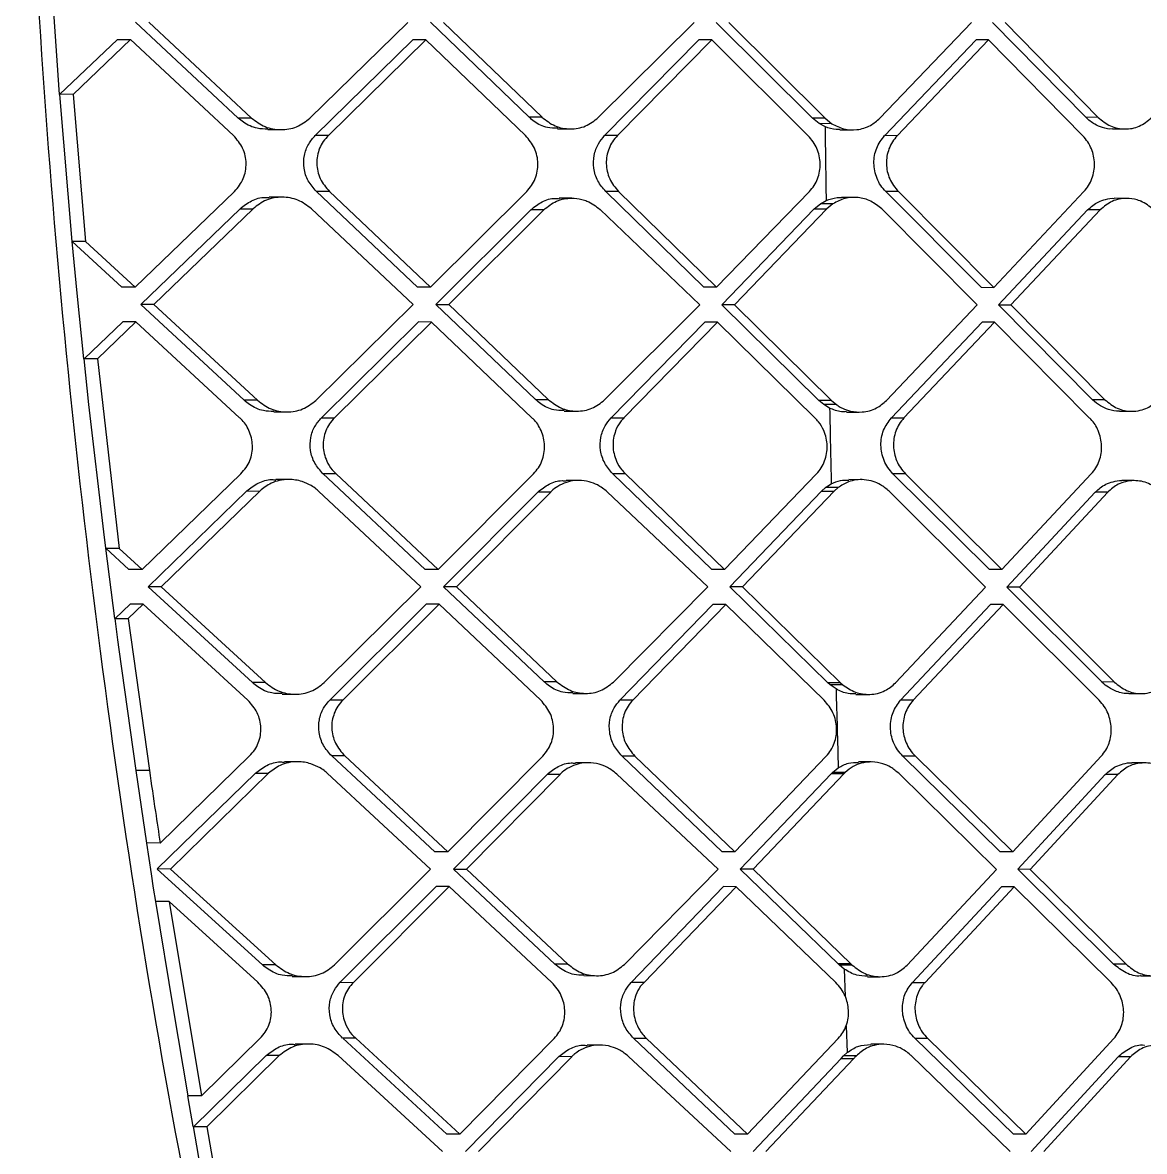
# Model space of a CAD drawing. Extents: x 525 to 609, y 649 to 778.
# Drawn here: x 533.968 to 535.386, y 715.638 to 717.065 of the extents above; entities that cross this region are included whole.
import ezdxf

# ---------------------------------------------------------------- set-up
doc = ezdxf.new("R2010")
doc.units = 0
doc.header["$MEASUREMENT"] = 0
doc.layers.add('1', color=4, linetype='Continuous')

# ---------------------------------------------------------------- blocks, each defined once
blk = doc.blocks.new('JETSETTER')
at = {"layer": '1', "color": 3, "linetype": 'Continuous', "lineweight": 25}
for p, q in [((8.8869, 47.8502), (8.8737, 48.0429)), ((9.1131, 47.8204), (8.9833, 47.9416)), ((9, 47.9416), (9.1297, 47.8204)), ((9.2036, 47.8203), (9.3273, 47.9414)), ((9.4809, 47.8215), (9.3563, 47.9415)), ((9.3726, 47.9414), (9.4972, 47.8214)), ((9.5684, 47.821), (9.6895, 47.9413)), ((9.8391, 47.8202), (9.7173, 47.9414)), ((9.7333, 47.9413), (9.8551, 47.8201)), ((9.9244, 47.8201), (10.0403, 47.9412)), ((10.1847, 47.8213), (10.067, 47.9413)), ((10.0829, 47.9412), (10.2005, 47.8212)), ((8.8871, 47.8501), (8.9603, 47.9196)), ((8.9769, 47.9196), (8.9041, 47.8503)), ((8.9603, 47.9196), (8.9769, 47.9196)), ((9.107, 47.7984), (8.9769, 47.9196)), ((9.2105, 47.7984), (9.334, 47.9195)), ((9.3503, 47.9194), (9.227, 47.7983)), ((9.3503, 47.9194), (9.334, 47.9195)), ((9.4764, 47.7982), (9.3503, 47.9194)), ((9.5764, 47.7982), (9.6957, 47.9194)), ((9.7118, 47.9193), (9.5926, 47.7982)), ((9.7118, 47.9193), (9.6957, 47.9194)), ((9.8339, 47.7981), (9.7118, 47.9193)), ((9.9304, 47.7981), (10.0461, 47.9193)), ((10.062, 47.9192), (9.9463, 47.7981)), ((10.062, 47.9192), (10.0461, 47.9193)), ((10.181, 47.7981), (10.062, 47.9192)), ((8.9032, 47.6644), (8.8873, 47.8502)), ((8.9041, 47.8503), (8.8874, 47.8504)), ((8.9041, 47.8503), (8.9201, 47.6641)), ((9.1297, 47.8204), (9.1131, 47.8204)), ((9.4971, 47.8214), (9.4809, 47.8214)), ((9.8477, 47.8133), (9.8391, 47.8202)), ((9.8551, 47.8201), (9.8391, 47.8202)), ((9.8551, 47.8201), (9.8637, 47.8132)), ((10.2005, 47.8212), (10.1847, 47.8213)), ((9.1503, 47.8058), (9.1668, 47.8057)), ((9.5169, 47.8068), (9.5331, 47.8067)), ((9.855, 47.8095), (9.8477, 47.8133)), ((9.8637, 47.8132), (9.8477, 47.8133)), ((9.874, 47.8055), (9.8899, 47.8055)), ((10.2188, 47.8066), (10.2346, 47.8066)), ((9.227, 47.7983), (9.2105, 47.7984)), ((9.5926, 47.7982), (9.5764, 47.7983)), ((9.9463, 47.7981), (9.9304, 47.7982)), ((8.9826, 47.6066), (9.1083, 47.7277)), ((9.1687, 47.7203), (9.1522, 47.7203)), ((9.3399, 47.6065), (9.2118, 47.7277)), ((9.2283, 47.7276), (9.2118, 47.7277)), ((9.2283, 47.7276), (9.3563, 47.6064)), ((9.3563, 47.6064), (9.4778, 47.7275)), ((9.5351, 47.719), (9.5189, 47.719)), ((9.7019, 47.6063), (9.5778, 47.7275)), ((9.5939, 47.7275), (9.5778, 47.7275)), ((9.5939, 47.7275), (9.718, 47.6063)), ((9.718, 47.6063), (9.8353, 47.7274)), ((9.892, 47.72), (9.876, 47.7201)), ((10.0525, 47.6063), (9.9319, 47.7274)), ((9.9478, 47.7274), (9.9319, 47.7274)), ((9.9478, 47.7274), (10.0684, 47.6062)), ((10.0684, 47.6062), (10.1825, 47.7273)), ((10.2366, 47.7188), (10.2209, 47.7189)), ((8.9898, 47.5846), (9.1153, 47.7057)), ((9.1318, 47.7057), (9.0065, 47.5846)), ((9.1153, 47.7057), (9.1318, 47.7057)), ((9.2058, 47.7056), (9.3341, 47.5844)), ((9.3631, 47.5845), (9.4832, 47.7044)), ((9.3794, 47.5844), (9.4994, 47.7043)), ((9.4994, 47.7043), (9.4832, 47.7044)), ((9.6966, 47.5843), (9.5707, 47.7047)), ((9.7244, 47.5843), (9.8415, 47.7054)), ((9.8574, 47.7054), (9.7404, 47.5843)), ((9.8414, 47.7055), (9.8492, 47.7119)), ((9.8414, 47.7055), (9.8574, 47.7054)), ((9.8492, 47.7119), (9.8564, 47.716)), ((9.8651, 47.7119), (9.8492, 47.7119)), ((9.8651, 47.7119), (9.8574, 47.7054)), ((10.0476, 47.5842), (9.9268, 47.7054)), ((10.0744, 47.5842), (10.1872, 47.7042)), ((10.203, 47.7042), (10.0902, 47.5842)), ((10.203, 47.7042), (10.1872, 47.7042)), ((8.9092, 47.5987), (8.9029, 47.6643)), ((8.9659, 47.6066), (8.9031, 47.6644)), ((8.9201, 47.6641), (8.9033, 47.6642)), ((8.9201, 47.6641), (8.9826, 47.6066)), ((8.9826, 47.6066), (8.9659, 47.6066)), ((9.3563, 47.6064), (9.3399, 47.6065)), ((9.718, 47.6063), (9.7019, 47.6063)), ((10.0525, 47.6063), (10.0684, 47.6062)), ((8.9178, 47.5158), (8.9092, 47.5987)), ((9.1207, 47.4634), (8.9898, 47.5846)), ((9.0065, 47.5846), (8.9898, 47.5846)), ((9.0065, 47.5846), (9.1373, 47.4634)), ((9.3341, 47.5844), (9.2113, 47.4633)), ((9.4889, 47.4644), (9.3631, 47.5845)), ((9.3631, 47.5845), (9.3794, 47.5844)), ((9.3794, 47.5844), (9.5051, 47.4644)), ((9.5764, 47.464), (9.6966, 47.5843)), ((9.8474, 47.4632), (9.7244, 47.5843)), ((9.7404, 47.5843), (9.7244, 47.5843)), ((9.7404, 47.5843), (9.8634, 47.4631)), ((9.9328, 47.4631), (10.0476, 47.5842)), ((10.1932, 47.4642), (10.0744, 47.5842)), ((10.0744, 47.5842), (10.0902, 47.5842)), ((10.0902, 47.5842), (10.209, 47.4642)), ((8.9669, 47.5626), (8.918, 47.5158)), ((8.9836, 47.5626), (8.9349, 47.5159)), ((8.9836, 47.5626), (8.9669, 47.5626)), ((9.1147, 47.4414), (8.9836, 47.5626)), ((9.2184, 47.4414), (9.341, 47.5625)), ((9.3573, 47.5624), (9.2348, 47.4413)), ((9.3573, 47.5624), (9.3409, 47.5625)), ((9.4845, 47.4412), (9.3573, 47.5624)), ((9.5846, 47.4412), (9.703, 47.5623)), ((9.7191, 47.5623), (9.6008, 47.4412)), ((9.7191, 47.5623), (9.703, 47.5623)), ((9.8423, 47.4411), (9.7191, 47.5623)), ((9.939, 47.4411), (10.0536, 47.5622)), ((10.0695, 47.5622), (9.9549, 47.4411)), ((10.0695, 47.5622), (10.0536, 47.5622)), ((10.1897, 47.441), (10.0695, 47.5622)), ((8.9243, 47.4582), (8.9181, 47.5158)), ((8.9349, 47.5159), (8.9182, 47.516)), ((8.9349, 47.5159), (8.9626, 47.276)), ((9.1373, 47.4634), (9.1207, 47.4634)), ((9.4888, 47.4644), (9.5051, 47.4644)), ((9.8535, 47.458), (9.8474, 47.4632)), ((9.8634, 47.4631), (9.8474, 47.4631)), ((9.8634, 47.4631), (9.8695, 47.4579)), ((10.209, 47.4642), (10.1932, 47.4642)), ((8.9432, 47.2969), (8.9243, 47.4582)), ((9.158, 47.4487), (9.1746, 47.4487)), ((9.525, 47.4498), (9.5412, 47.4497)), ((9.8609, 47.4535), (9.8535, 47.458)), ((9.8695, 47.4579), (9.8535, 47.458)), ((9.8824, 47.4485), (9.8984, 47.4484)), ((10.2274, 47.4496), (10.2432, 47.4495)), ((9.2184, 47.4414), (9.2348, 47.4413)), ((9.5846, 47.4412), (9.6008, 47.4412)), ((9.939, 47.4411), (9.9549, 47.4411)), ((8.9916, 47.2495), (9.1165, 47.3706)), ((9.1771, 47.3633), (9.1606, 47.3633)), ((9.3495, 47.2494), (9.2202, 47.3707)), ((9.2367, 47.3706), (9.2202, 47.3706)), ((9.2367, 47.3706), (9.3658, 47.2494)), ((9.3658, 47.2494), (9.4865, 47.3705)), ((9.544, 47.362), (9.5278, 47.362)), ((9.7119, 47.2493), (9.5866, 47.3705)), ((9.6028, 47.3705), (9.5866, 47.3705)), ((9.6028, 47.3705), (9.728, 47.2493)), ((9.728, 47.2493), (9.8444, 47.3704)), ((9.9012, 47.363), (9.8852, 47.3631)), ((10.0629, 47.2492), (9.941, 47.3704)), ((9.957, 47.3704), (9.9411, 47.3704)), ((9.957, 47.3704), (10.0788, 47.2492)), ((10.0788, 47.2492), (10.1918, 47.3703)), ((10.2461, 47.3618), (10.2303, 47.3618)), ((8.999, 47.2276), (9.1237, 47.3487)), ((9.1403, 47.3486), (9.0157, 47.2275)), ((9.1237, 47.3487), (9.1403, 47.3486)), ((9.3438, 47.2274), (9.2144, 47.3486)), ((9.3728, 47.2274), (9.4921, 47.3474)), ((9.5084, 47.3473), (9.3892, 47.2274)), ((9.5084, 47.3473), (9.4921, 47.3474)), ((9.7068, 47.2273), (9.5797, 47.3476)), ((9.7346, 47.2273), (9.8507, 47.3484)), ((9.8667, 47.3484), (9.7507, 47.2273)), ((9.8507, 47.3484), (9.8556, 47.3529)), ((9.8507, 47.3484), (9.8667, 47.3484)), ((9.8556, 47.3529), (9.8629, 47.3576)), ((9.8716, 47.3529), (9.8556, 47.3529)), ((9.8716, 47.3529), (9.8667, 47.3484)), ((10.0582, 47.2272), (9.9361, 47.3484)), ((10.085, 47.2272), (10.1967, 47.3472)), ((10.2125, 47.3471), (10.1008, 47.2272)), ((10.2125, 47.3471), (10.1967, 47.3472)), ((8.9458, 47.2763), (8.9432, 47.2969)), ((8.9569, 47.1873), (8.9455, 47.2762)), ((8.9457, 47.2763), (8.9749, 47.2496)), ((8.9626, 47.276), (8.9916, 47.2496)), ((8.9916, 47.2495), (8.9749, 47.2496)), ((9.3658, 47.2494), (9.3495, 47.2494)), ((9.728, 47.2493), (9.7119, 47.2493)), ((10.0788, 47.2492), (10.0629, 47.2492)), ((9.131, 47.1064), (8.999, 47.2276)), ((9.0156, 47.2275), (8.999, 47.2276)), ((9.0157, 47.2275), (9.1475, 47.1063)), ((9.2217, 47.1063), (9.3438, 47.2274)), ((9.4997, 47.1074), (9.3728, 47.2274)), ((9.3892, 47.2274), (9.3728, 47.2274)), ((9.3892, 47.2274), (9.516, 47.1073)), ((9.5875, 47.107), (9.7068, 47.2273)), ((9.8588, 47.1061), (9.7346, 47.2273)), ((9.7507, 47.2273), (9.7346, 47.2273)), ((9.7507, 47.2273), (9.8748, 47.1061)), ((9.9443, 47.106), (10.0582, 47.2272)), ((10.205, 47.1072), (10.085, 47.2272)), ((10.1008, 47.2272), (10.085, 47.2272)), ((10.1008, 47.2272), (10.2208, 47.1072)), ((8.9572, 47.1873), (8.9762, 47.2056)), ((8.9929, 47.2055), (8.974, 47.1874)), ((8.9929, 47.2055), (8.9762, 47.2056)), ((9.1251, 47.0843), (8.9929, 47.2055)), ((9.2289, 47.0843), (9.3508, 47.2054)), ((9.3672, 47.2054), (9.2454, 47.0843)), ((9.3672, 47.2054), (9.3508, 47.2054)), ((9.4956, 47.0842), (9.3672, 47.2054)), ((9.5958, 47.0842), (9.7134, 47.2053)), ((9.7295, 47.2053), (9.612, 47.0841)), ((9.7295, 47.2053), (9.7134, 47.2053)), ((9.8539, 47.0841), (9.7295, 47.2053)), ((9.9507, 47.0841), (10.0644, 47.2052)), ((10.0803, 47.2052), (9.9666, 47.084)), ((10.0803, 47.2052), (10.0644, 47.2052)), ((10.2016, 47.084), (10.0803, 47.2052)), ((8.9608, 47.1605), (8.9572, 47.1873)), ((8.9573, 47.1874), (8.974, 47.1874)), ((8.974, 47.1874), (9.0007, 46.9952)), ((8.9625, 47.1481), (8.9608, 47.1605)), ((8.9839, 46.9952), (8.9625, 47.1481)), ((9.1475, 47.1063), (9.1309, 47.1064)), ((9.516, 47.1073), (9.4997, 47.1074)), ((9.8614, 47.1037), (9.8588, 47.1061)), ((9.8748, 47.1061), (9.8588, 47.1061)), ((9.869, 47.0983), (9.8614, 47.1037)), ((9.8775, 47.1036), (9.8615, 47.1037)), ((9.8748, 47.1061), (9.8775, 47.1036)), ((10.2208, 47.1071), (10.205, 47.1072)), ((9.1685, 47.0917), (9.185, 47.0917)), ((9.5361, 47.0927), (9.5523, 47.0927)), ((9.894, 47.0915), (9.91, 47.0914)), ((10.2393, 47.0925), (10.2551, 47.0925)), ((9.2454, 47.0843), (9.2289, 47.0843)), ((9.612, 47.0841), (9.5958, 47.0842)), ((9.9666, 47.084), (9.9507, 47.0841)), ((9.0143, 46.9034), (9.1274, 47.0136)), ((9.1882, 47.0062), (9.1716, 47.0063)), ((9.3617, 46.8924), (9.2313, 47.0136)), ((9.2479, 47.0136), (9.2314, 47.0136)), ((9.2479, 47.0136), (9.3782, 46.8924)), ((9.3782, 46.8923), (9.4981, 47.0135)), ((9.5558, 47.0049), (9.5395, 47.005)), ((9.7249, 46.8923), (9.5984, 47.0135)), ((9.6146, 47.0134), (9.5984, 47.0135)), ((9.6146, 47.0134), (9.7411, 46.8922)), ((9.7411, 46.8922), (9.8566, 47.0133)), ((9.9135, 47.006), (9.8976, 47.006)), ((10.0765, 46.8922), (9.9534, 47.0134)), ((9.9693, 47.0133), (9.9534, 47.0134)), ((9.9693, 47.0133), (10.0924, 46.8921)), ((10.0924, 46.8921), (10.2044, 47.0133)), ((10.2588, 47.0047), (10.243, 47.0048)), ((8.9976, 46.9032), (8.9839, 46.9952)), ((9.0007, 46.9952), (8.9839, 46.9952)), ((9.0106, 46.8706), (9.1348, 46.9916)), ((9.1514, 46.9916), (9.0273, 46.8705)), ((9.1348, 46.9917), (9.1514, 46.9916)), ((9.3563, 46.8704), (9.2256, 46.9916)), ((9.3853, 46.8704), (9.5039, 46.9903)), ((9.5202, 46.9903), (9.4017, 46.8703)), ((9.5202, 46.9903), (9.5039, 46.9903)), ((9.72, 46.8702), (9.5917, 46.9906)), ((9.7478, 46.8703), (9.8631, 46.9914)), ((9.8792, 46.9913), (9.764, 46.8702)), ((9.8631, 46.9914), (9.8644, 46.9927)), ((9.8631, 46.9914), (9.8791, 46.9913)), ((9.8644, 46.9927), (9.8717, 46.9985)), ((9.8805, 46.9927), (9.8645, 46.9927)), ((9.8805, 46.9927), (9.8791, 46.9913)), ((10.072, 46.8701), (9.9487, 46.9913)), ((10.0988, 46.8702), (10.2095, 46.9901)), ((10.2254, 46.9901), (10.1147, 46.8701)), ((10.2254, 46.9901), (10.2095, 46.9901)), ((9.0032, 46.8644), (8.9973, 46.9031)), ((9.0143, 46.9034), (8.9976, 46.9035)), ((9.3782, 46.8923), (9.3618, 46.8924)), ((9.7411, 46.8922), (9.725, 46.8923)), ((10.0924, 46.8921), (10.0765, 46.8922)), ((9.006, 46.8464), (9.0032, 46.8644)), ((9.0273, 46.8705), (9.0106, 46.8706)), ((9.1437, 46.7493), (9.0106, 46.8705)), ((9.0273, 46.8705), (9.1604, 46.7493)), ((9.2348, 46.7492), (9.3563, 46.8704)), ((9.5135, 46.7503), (9.3853, 46.8704)), ((9.3854, 46.8704), (9.4017, 46.8703)), ((9.4017, 46.8703), (9.5298, 46.7503)), ((9.6014, 46.7499), (9.72, 46.8702)), ((9.8717, 46.7507), (9.7478, 46.8703)), ((9.764, 46.8702), (9.7478, 46.8703)), ((9.764, 46.8702), (9.8877, 46.7506)), ((9.959, 46.749), (10.072, 46.8701)), ((10.22, 46.7502), (10.0988, 46.8702)), ((10.1147, 46.8701), (10.0988, 46.8702)), ((10.1147, 46.8701), (10.2358, 46.7501)), ((9.0087, 46.8294), (9.006, 46.8464)), ((9.2421, 46.7273), (9.3634, 46.8484)), ((9.3799, 46.8483), (9.2587, 46.7272)), ((9.3799, 46.8483), (9.3635, 46.8484)), ((9.5095, 46.7271), (9.3799, 46.8483)), ((9.61, 46.7271), (9.7268, 46.8483)), ((9.7429, 46.8482), (9.6262, 46.7271)), ((9.7429, 46.8482), (9.7268, 46.8483)), ((9.8686, 46.727), (9.7429, 46.8482)), ((9.9656, 46.727), (10.0784, 46.8482)), ((10.0943, 46.8481), (9.9816, 46.727)), ((10.0943, 46.8481), (10.0784, 46.8482)), ((10.2169, 46.7269), (10.0943, 46.8481)), ((9.031, 46.6937), (9.009, 46.8294)), ((9.0258, 46.8293), (9.0091, 46.8293)), ((9.0258, 46.8293), (9.0665, 46.5838)), ((9.138, 46.7273), (9.0259, 46.8293)), ((9.1604, 46.7493), (9.1437, 46.7493)), ((9.5298, 46.7503), (9.5135, 46.7503)), ((9.8733, 46.7491), (9.8717, 46.7507)), ((9.8877, 46.7506), (9.8717, 46.7507)), ((9.8794, 46.744), (9.8733, 46.7491)), ((9.8894, 46.749), (9.8733, 46.7491)), ((10.2358, 46.7501), (10.22, 46.7501)), ((9.1814, 46.7347), (9.1981, 46.7346)), ((9.55, 46.7357), (9.5663, 46.7356)), ((9.8794, 46.744), (9.8806, 46.7093)), ((9.9087, 46.7344), (9.9247, 46.7344)), ((10.2545, 46.7355), (10.2703, 46.7355)), ((9.2422, 46.7273), (9.2587, 46.7272)), ((9.6262, 46.7271), (9.61, 46.7272)), ((9.9656, 46.727), (9.9816, 46.727)), ((9.0496, 46.5837), (9.031, 46.6937)), ((9.8818, 46.6724), (9.883, 46.6384)), ((9.0665, 46.5838), (9.1408, 46.6566)), ((9.2018, 46.6492), (9.1852, 46.6492)), ((9.3767, 46.5354), (9.2451, 46.6566)), ((9.2616, 46.6565), (9.2451, 46.6566)), ((9.2616, 46.6565), (9.3932, 46.5353)), ((9.3932, 46.5353), (9.5126, 46.6564)), ((9.5705, 46.6479), (9.5542, 46.6479)), ((9.741, 46.5352), (9.6131, 46.6564)), ((9.6294, 46.6564), (9.6131, 46.6564)), ((9.6294, 46.6564), (9.7571, 46.5352)), ((9.7571, 46.5352), (9.8719, 46.6563)), ((9.929, 46.6489), (9.913, 46.649)), ((10.0933, 46.5351), (9.9689, 46.6563)), ((9.9849, 46.6563), (9.9689, 46.6563)), ((9.9849, 46.6563), (10.1092, 46.5351)), ((10.1092, 46.5351), (10.2203, 46.6562)), ((9.0564, 46.5446), (9.1484, 46.6346)), ((9.165, 46.6346), (9.0732, 46.5446)), ((9.165, 46.6346), (9.1484, 46.6346)), ((9.3714, 46.5133), (9.2395, 46.6345)), ((9.4005, 46.5133), (9.5186, 46.6333)), ((9.5349, 46.6332), (9.417, 46.5133)), ((9.5349, 46.6332), (9.5186, 46.6333)), ((9.7361, 46.5132), (9.6066, 46.6336)), ((9.8756, 46.6311), (9.8786, 46.6343)), ((9.8786, 46.6343), (9.883, 46.6384)), ((9.8947, 46.6343), (9.8787, 46.6343)), ((10.089, 46.5131), (9.9643, 46.6343)), ((10.1158, 46.5131), (10.2256, 46.6331)), ((10.2415, 46.633), (10.1317, 46.5131)), ((10.2415, 46.633), (10.2256, 46.6331)), ((9.7641, 46.5132), (9.8756, 46.6311)), ((9.8917, 46.6311), (9.7803, 46.5132)), ((9.8756, 46.6311), (9.8917, 46.6311)), ((9.0514, 46.5715), (9.0493, 46.5836)), ((9.056, 46.5449), (9.0514, 46.5715)), ((9.069, 46.4736), (9.0564, 46.5448)), ((9.0732, 46.5446), (9.0565, 46.5446)), ((9.0732, 46.5446), (9.0859, 46.4733)), ((9.3932, 46.5353), (9.3767, 46.5354)), ((9.7571, 46.5352), (9.741, 46.5352)), ((10.1092, 46.5351), (10.0933, 46.5351))]:
    blk.add_line(p, q, dxfattribs=at)
at = {"layer": '1', "color": 3, "linetype": 'Continuous', "lineweight": 25, "flags": 128}
for points in [[(8.9626, 47.276), (8.9533, 47.276), (8.9459, 47.2761)], [(9.0665, 46.5838), (9.0571, 46.5838), (9.0497, 46.5838)]]:
    blk.add_lwpolyline(points, dxfattribs=at)
at = {"layer": '1', "color": 3, "linetype": 'Continuous', "lineweight": 25}
for points, knots in [([(9.2294, 45.6595), (9.1699, 45.9051), (9.0509, 46.3962), (8.9314, 47.1453), (8.8564, 47.8998), (8.8323, 48.658), (8.8596, 49.416), (8.9376, 50.1702), (9.0599, 50.9187), (9.1804, 51.4094), (9.2407, 51.6547)], [0, 0, 0, 0, 0.125001, 0.250001, 0.375003, 0.499997, 0.624991, 0.749994, 0.874996, 1, 1, 1, 1]), ([(9.1504, 47.8064), (9.1459, 47.8065), (9.1351, 47.8067), (9.1222, 47.8127), (9.1152, 47.8187), (9.1131, 47.8204)], [0, 0, 0, 0, 0.329926, 0.800672, 1, 1, 1, 1]), ([(9.1297, 47.8204), (9.1352, 47.8163), (9.1463, 47.808), (9.1669, 47.8046), (9.1874, 47.8079), (9.1983, 47.8162), (9.2036, 47.8203)], [0, 0, 0, 0, 0.249363, 0.501381, 0.752666, 1, 1, 1, 1]), ([(9.517, 47.8074), (9.5126, 47.8075), (9.5022, 47.8077), (9.4898, 47.8137), (9.483, 47.8196), (9.4809, 47.8214)], [0, 0, 0, 0, 0.330563, 0.791611, 1, 1, 1, 1]), ([(9.4971, 47.8214), (9.5025, 47.8173), (9.5131, 47.8091), (9.533, 47.8056), (9.5527, 47.8088), (9.5632, 47.817), (9.5684, 47.821)], [0, 0, 0, 0, 0.249506, 0.500966, 0.752041, 1, 1, 1, 1]), ([(9.8637, 47.8132), (9.8687, 47.8107), (9.8788, 47.8056), (9.896, 47.8049), (9.9122, 47.8095), (9.9206, 47.8168), (9.9244, 47.8201)], [0, 0, 0, 0, 0.250624, 0.501135, 0.777663, 1, 1, 1, 1]), ([(10.2188, 47.8066), (10.2187, 47.8066), (10.2144, 47.8061), (10.2065, 47.808), (10.1948, 47.8125), (10.1884, 47.8181), (10.1847, 47.8213)], [0, 0, 0, 0, 0.006162, 0.349705, 0.630095, 1, 1, 1, 1]), ([(10.2005, 47.8212), (10.2055, 47.8171), (10.2155, 47.809), (10.2343, 47.8054), (10.2531, 47.8087), (10.263, 47.8168), (10.2679, 47.8209)], [0, 0, 0, 0, 0.249217, 0.499456, 0.750404, 1, 1, 1, 1]), ([(9.874, 47.806), (9.8724, 47.8059), (9.8659, 47.8053), (9.8597, 47.8077), (9.855, 47.8095)], [0, 0, 0, 0, 0.248163, 1, 1, 1, 1]), ([(9.8551, 47.8097), (9.8553, 47.7941), (9.8557, 47.7628), (9.8562, 47.7316), (9.8564, 47.716)], [0, 0, 0, 0, 0.499967, 1, 1, 1, 1]), ([(9.1083, 47.7277), (9.1105, 47.7301), (9.115, 47.735), (9.1196, 47.7438), (9.1225, 47.7532), (9.1233, 47.7631), (9.1221, 47.7729), (9.1179, 47.7857), (9.1113, 47.7933), (9.107, 47.7984)], [0, 0, 0, 0, 0.128797, 0.251231, 0.37571, 0.499278, 0.622346, 0.748045, 1, 1, 1, 1]), ([(9.2118, 47.7277), (9.2081, 47.7319), (9.2007, 47.7403), (9.1955, 47.7566), (9.1959, 47.773), (9.2011, 47.7876), (9.2075, 47.7949), (9.2105, 47.7984)], [0, 0, 0, 0, 0.21255, 0.425572, 0.628186, 0.824086, 1, 1, 1, 1]), ([(9.227, 47.7983), (9.2247, 47.7959), (9.2203, 47.791), (9.2157, 47.7822), (9.2128, 47.7728), (9.212, 47.7629), (9.2133, 47.7531), (9.2174, 47.7403), (9.2239, 47.7327), (9.2283, 47.7276)], [0, 0, 0, 0, 0.129044, 0.251233, 0.375962, 0.499369, 0.622247, 0.748171, 1, 1, 1, 1]), ([(9.4778, 47.7275), (9.48, 47.73), (9.4843, 47.7349), (9.4888, 47.7437), (9.4915, 47.7531), (9.4923, 47.7629), (9.4911, 47.7728), (9.487, 47.7855), (9.4806, 47.7932), (9.4764, 47.7982)], [0, 0, 0, 0, 0.128317, 0.251034, 0.375659, 0.499574, 0.622812, 0.748676, 1, 1, 1, 1]), ([(9.5778, 47.7275), (9.5742, 47.7318), (9.5669, 47.7403), (9.5619, 47.7567), (9.5623, 47.7732), (9.5675, 47.7877), (9.5736, 47.795), (9.5764, 47.7982)], [0, 0, 0, 0, 0.213393, 0.427162, 0.632752, 0.832874, 1, 1, 1, 1]), ([(9.5926, 47.7982), (9.5904, 47.7957), (9.5861, 47.7909), (9.5816, 47.782), (9.5789, 47.7726), (9.5781, 47.7628), (9.5794, 47.753), (9.5834, 47.7402), (9.5897, 47.7326), (9.5939, 47.7275)], [0, 0, 0, 0, 0.128608, 0.25102, 0.375928, 0.499655, 0.622643, 0.748778, 1, 1, 1, 1]), ([(9.8353, 47.7274), (9.8374, 47.7299), (9.8416, 47.7348), (9.8459, 47.7436), (9.8486, 47.753), (9.8493, 47.7628), (9.8481, 47.7726), (9.8442, 47.7854), (9.838, 47.793), (9.8339, 47.7981)], [0, 0, 0, 0, 0.127854, 0.250867, 0.375635, 0.499884, 0.623248, 0.749242, 1, 1, 1, 1]), ([(9.9319, 47.7274), (9.9296, 47.7299), (9.9252, 47.7349), (9.9206, 47.7439), (9.9177, 47.7535), (9.9166, 47.7634), (9.9175, 47.7731), (9.9209, 47.7856), (9.9266, 47.7932), (9.9304, 47.7982)], [0, 0, 0, 0, 0.130399, 0.258622, 0.384979, 0.509824, 0.633499, 0.756383, 1, 1, 1, 1]), ([(9.9463, 47.7981), (9.9442, 47.7956), (9.94, 47.7906), (9.9357, 47.7816), (9.9331, 47.7722), (9.9324, 47.7625), (9.9336, 47.7528), (9.9375, 47.7401), (9.9437, 47.7325), (9.9478, 47.7274)], [0, 0, 0, 0, 0.130248, 0.256979, 0.380552, 0.501399, 0.624369, 0.750424, 1, 1, 1, 1]), ([(10.1825, 47.7273), (10.1846, 47.7298), (10.1887, 47.7348), (10.1929, 47.7437), (10.1954, 47.7532), (10.1963, 47.7659), (10.1936, 47.7788), (10.1876, 47.7905), (10.1832, 47.7955), (10.181, 47.7981)], [0, 0, 0, 0, 0.129004, 0.255314, 0.379268, 0.501285, 0.739838, 0.867244, 1, 1, 1, 1]), ([(9.1153, 47.7057), (9.12, 47.7093), (9.1294, 47.7166), (9.1429, 47.7207), (9.1505, 47.7199), (9.1522, 47.7197)], [0, 0, 0, 0, 0.43729, 0.873666, 1, 1, 1, 1]), ([(9.2058, 47.7056), (9.2003, 47.7098), (9.1892, 47.718), (9.1686, 47.7214), (9.1481, 47.7181), (9.1372, 47.7098), (9.1318, 47.7057)], [0, 0, 0, 0, 0.24931, 0.501315, 0.752572, 1, 1, 1, 1]), ([(9.4832, 47.7044), (9.4877, 47.708), (9.4967, 47.7152), (9.5098, 47.7194), (9.5172, 47.7186), (9.5189, 47.7184)], [0, 0, 0, 0, 0.434387, 0.868004, 1, 1, 1, 1]), ([(9.4994, 47.7044), (9.5046, 47.7085), (9.515, 47.7167), (9.5326, 47.7198), (9.5455, 47.7182), (9.5582, 47.7143), (9.5654, 47.7088), (9.5707, 47.7047)], [0, 0, 0, 0, 0.248661, 0.498604, 0.660737, 0.749988, 1, 1, 1, 1]), ([(9.8564, 47.716), (9.861, 47.7176), (9.8661, 47.7194), (9.8725, 47.72), (9.8744, 47.7202), (9.8757, 47.72), (9.876, 47.72)], [0, 0, 0, 0, 0.720685, 0.804556, 0.95234, 1, 1, 1, 1]), ([(9.9268, 47.7054), (9.9223, 47.709), (9.9133, 47.7163), (9.8969, 47.7206), (9.8802, 47.7198), (9.8701, 47.7145), (9.8651, 47.7119)], [0, 0, 0, 0, 0.250013, 0.500004, 0.749983, 1, 1, 1, 1]), ([(10.1872, 47.7042), (10.1914, 47.708), (10.1983, 47.714), (10.2102, 47.7178), (10.2172, 47.7194), (10.2209, 47.7188), (10.2209, 47.7188)], [0, 0, 0, 0, 0.437629, 0.703135, 0.999369, 1, 1, 1, 1]), ([(10.2703, 47.7045), (10.2653, 47.7086), (10.2603, 47.7127), (10.2544, 47.7152), (10.254, 47.7154), (10.2524, 47.716), (10.2466, 47.718), (10.2348, 47.7197), (10.2176, 47.7165), (10.2078, 47.7083), (10.203, 47.7042)], [0, 0, 0, 0, 0.248889, 0.251194, 0.255286, 0.268823, 0.31738, 0.499763, 0.750558, 1, 1, 1, 1]), ([(9.1581, 47.4494), (9.1537, 47.4494), (9.1429, 47.4496), (9.13, 47.4556), (9.1229, 47.4616), (9.1207, 47.4634)], [0, 0, 0, 0, 0.323533, 0.794025, 1, 1, 1, 1]), ([(9.1373, 47.4634), (9.1428, 47.4592), (9.154, 47.451), (9.1746, 47.4476), (9.1951, 47.4509), (9.2059, 47.4592), (9.2113, 47.4633)], [0, 0, 0, 0, 0.24962, 0.501689, 0.752949, 1, 1, 1, 1]), ([(9.5251, 47.4504), (9.5208, 47.4505), (9.5104, 47.4507), (9.4979, 47.4566), (9.491, 47.4625), (9.4889, 47.4644)], [0, 0, 0, 0, 0.324813, 0.785595, 1, 1, 1, 1]), ([(9.5051, 47.4644), (9.5104, 47.4603), (9.5203, 47.4527), (9.5334, 47.45), (9.54, 47.4497), (9.5474, 47.4497), (9.5609, 47.4518), (9.5713, 47.46), (9.5764, 47.464)], [0, 0, 0, 0, 0.249579, 0.464689, 0.497277, 0.501463, 0.752413, 1, 1, 1, 1]), ([(9.8695, 47.4579), (9.8695, 47.4579), (9.8696, 47.4579), (9.8697, 47.4577), (9.8704, 47.4573), (9.8729, 47.4556), (9.8785, 47.4525), (9.8887, 47.4489), (9.9035, 47.4478), (9.9198, 47.452), (9.9287, 47.4596), (9.9328, 47.4631)], [0, 0, 0, 0, 0.000969, 0.002902, 0.00961, 0.034347, 0.129214, 0.284436, 0.499759, 0.773273, 1, 1, 1, 1]), ([(10.2274, 47.4496), (10.2273, 47.4496), (10.2227, 47.4491), (10.2144, 47.4512), (10.2027, 47.456), (10.1965, 47.4613), (10.1932, 47.4642)], [0, 0, 0, 0, 0.005199, 0.375231, 0.664643, 1, 1, 1, 1]), ([(10.209, 47.4642), (10.214, 47.4601), (10.2241, 47.452), (10.2404, 47.4489), (10.2533, 47.4503), (10.2652, 47.4542), (10.272, 47.4601), (10.2764, 47.4638)], [0, 0, 0, 0, 0.248776, 0.498552, 0.644053, 0.776217, 1, 1, 1, 1]), ([(9.8609, 47.4535), (9.8612, 47.4376), (9.8619, 47.4056), (9.8626, 47.3736), (9.8629, 47.3576)], [0, 0, 0, 0, 0.499961, 1, 1, 1, 1]), ([(9.8824, 47.4491), (9.8802, 47.4489), (9.8728, 47.4485), (9.8658, 47.4515), (9.8609, 47.4535)], [0, 0, 0, 0, 0.302091, 1, 1, 1, 1]), ([(9.1165, 47.3706), (9.1188, 47.3732), (9.1233, 47.3781), (9.1279, 47.387), (9.1306, 47.3964), (9.1313, 47.4062), (9.13, 47.416), (9.1257, 47.4279), (9.1204, 47.4366), (9.1152, 47.4409), (9.1147, 47.4414)], [0, 0, 0, 0, 0.129847, 0.255699, 0.378295, 0.498429, 0.621802, 0.748481, 0.972356, 1, 1, 1, 1]), ([(9.2202, 47.3706), (9.2165, 47.3749), (9.2089, 47.3833), (9.2036, 47.3997), (9.2039, 47.4162), (9.2091, 47.4307), (9.2154, 47.438), (9.2183, 47.4414)], [0, 0, 0, 0, 0.213997, 0.428447, 0.631867, 0.827652, 1, 1, 1, 1]), ([(9.2348, 47.4413), (9.2325, 47.4388), (9.2281, 47.4338), (9.2235, 47.4249), (9.2209, 47.4155), (9.2202, 47.4058), (9.2214, 47.3959), (9.2251, 47.3855), (9.2303, 47.3768), (9.235, 47.3722), (9.2367, 47.3706)], [0, 0, 0, 0, 0.130391, 0.256448, 0.378881, 0.498376, 0.621559, 0.748307, 0.91222, 1, 1, 1, 1]), ([(9.4865, 47.3705), (9.4886, 47.3729), (9.4929, 47.3778), (9.4974, 47.3866), (9.5, 47.3961), (9.5007, 47.406), (9.4994, 47.4159), (9.4953, 47.4277), (9.4901, 47.4364), (9.485, 47.4408), (9.4845, 47.4412)], [0, 0, 0, 0, 0.126302, 0.251162, 0.375171, 0.498918, 0.622287, 0.748973, 0.97318, 1, 1, 1, 1]), ([(9.5866, 47.3705), (9.5829, 47.3748), (9.5756, 47.3833), (9.5704, 47.3998), (9.5708, 47.4164), (9.5759, 47.4308), (9.5819, 47.438), (9.5846, 47.4412)], [0, 0, 0, 0, 0.214812, 0.429996, 0.636461, 0.836576, 1, 1, 1, 1]), ([(9.6008, 47.4412), (9.5993, 47.4396), (9.5948, 47.4349), (9.5904, 47.4261), (9.5873, 47.4156), (9.5867, 47.4057), (9.5879, 47.3958), (9.5915, 47.3854), (9.5965, 47.3767), (9.6012, 47.372), (9.6028, 47.3705)], [0, 0, 0, 0, 0.083695, 0.249741, 0.374644, 0.498887, 0.622034, 0.748787, 0.914003, 1, 1, 1, 1]), ([(9.8444, 47.3704), (9.8465, 47.3728), (9.8506, 47.3777), (9.8549, 47.3865), (9.8574, 47.396), (9.8581, 47.4058), (9.8568, 47.4157), (9.8533, 47.4261), (9.8484, 47.4348), (9.8439, 47.4395), (9.8423, 47.4411)], [0, 0, 0, 0, 0.125892, 0.250747, 0.375083, 0.49916, 0.622428, 0.74909, 0.914427, 1, 1, 1, 1]), ([(9.941, 47.3704), (9.9388, 47.3729), (9.9342, 47.378), (9.9295, 47.3871), (9.9265, 47.3967), (9.9255, 47.4066), (9.9263, 47.4163), (9.9296, 47.4287), (9.9352, 47.4362), (9.939, 47.4411)], [0, 0, 0, 0, 0.132076, 0.261477, 0.388561, 0.51364, 0.637072, 0.759215, 1, 1, 1, 1]), ([(9.9549, 47.4411), (9.9528, 47.4386), (9.9486, 47.4336), (9.9444, 47.4246), (9.9419, 47.4151), (9.9411, 47.4024), (9.944, 47.3896), (9.9501, 47.378), (9.9547, 47.3729), (9.957, 47.3704)], [0, 0, 0, 0, 0.12957, 0.256093, 0.379967, 0.5016, 0.737681, 0.86555, 1, 1, 1, 1]), ([(10.1918, 47.3703), (10.1939, 47.3728), (10.198, 47.3778), (10.2021, 47.3867), (10.2045, 47.3962), (10.2051, 47.4059), (10.2038, 47.4157), (10.1999, 47.4275), (10.1949, 47.4361), (10.1902, 47.4406), (10.1897, 47.441)], [0, 0, 0, 0, 0.128199, 0.254281, 0.378573, 0.501184, 0.624457, 0.751253, 0.973483, 1, 1, 1, 1]), ([(9.1237, 47.3487), (9.1284, 47.3523), (9.1377, 47.3595), (9.1512, 47.3637), (9.1588, 47.3629), (9.1606, 47.3627)], [0, 0, 0, 0, 0.435321, 0.869731, 1, 1, 1, 1]), ([(9.2144, 47.3486), (9.2141, 47.3489), (9.2133, 47.3497), (9.2103, 47.3522), (9.204, 47.3565), (9.1925, 47.3617), (9.1786, 47.3639), (9.1653, 47.3624), (9.1524, 47.3583), (9.1449, 47.3523), (9.1403, 47.3486)], [0, 0, 0, 0, 0.014114, 0.0420605, 0.1396779, 0.293005, 0.5018409, 0.6521487, 0.7853219, 1, 1, 1, 1]), ([(9.4921, 47.3474), (9.4966, 47.351), (9.5055, 47.3581), (9.5186, 47.3623), (9.526, 47.3616), (9.5277, 47.3614)], [0, 0, 0, 0, 0.432631, 0.864478, 1, 1, 1, 1]), ([(9.5797, 47.3476), (9.5757, 47.3508), (9.5687, 47.3563), (9.5562, 47.3609), (9.5429, 47.3627), (9.5291, 47.3605), (9.5177, 47.3552), (9.5109, 47.3505), (9.5086, 47.3477), (9.5083, 47.3473)], [0, 0, 0, 0, 0.189888, 0.33027, 0.500699, 0.702898, 0.853477, 0.982355, 1, 1, 1, 1]), ([(9.8629, 47.3576), (9.8668, 47.3594), (9.8739, 47.3627), (9.8817, 47.3624), (9.8852, 47.3622)], [0, 0, 0, 0, 0.549687, 1, 1, 1, 1]), ([(9.9361, 47.3484), (9.9326, 47.3513), (9.9265, 47.3565), (9.9155, 47.3612), (9.9018, 47.3639), (9.8858, 47.362), (9.8758, 47.3556), (9.8716, 47.3529)], [0, 0, 0, 0, 0.190822, 0.33104, 0.500959, 0.787679, 1, 1, 1, 1]), ([(10.1967, 47.3472), (10.201, 47.3509), (10.2078, 47.3569), (10.2196, 47.3607), (10.2265, 47.3623), (10.2302, 47.3618), (10.2303, 47.3618)], [0, 0, 0, 0, 0.44005, 0.702407, 0.992626, 1, 1, 1, 1]), ([(10.2799, 47.3475), (10.2748, 47.3515), (10.2647, 47.3595), (10.2484, 47.3625), (10.2355, 47.3609), (10.2236, 47.3568), (10.2168, 47.3509), (10.2125, 47.3471)], [0, 0, 0, 0, 0.248709, 0.498454, 0.644907, 0.777408, 1, 1, 1, 1]), ([(9.1685, 47.0924), (9.1642, 47.0924), (9.1534, 47.0925), (9.1405, 47.0985), (9.1332, 47.1045), (9.1309, 47.1064)], [0, 0, 0, 0, 0.317362, 0.787811, 1, 1, 1, 1]), ([(9.1475, 47.1063), (9.1531, 47.1022), (9.164, 47.0942), (9.1778, 47.0918), (9.1914, 47.0916), (9.2056, 47.0938), (9.2164, 47.1022), (9.2217, 47.1063)], [0, 0, 0, 0, 0.249814, 0.487163, 0.502136, 0.753305, 1, 1, 1, 1]), ([(9.5361, 47.0933), (9.5319, 47.0934), (9.5216, 47.0936), (9.509, 47.0995), (9.502, 47.1055), (9.4997, 47.1074)], [0, 0, 0, 0, 0.318736, 0.779294, 1, 1, 1, 1]), ([(9.516, 47.1073), (9.5214, 47.1033), (9.5322, 47.0951), (9.5521, 47.0916), (9.5719, 47.0947), (9.5823, 47.1029), (9.5875, 47.107)], [0, 0, 0, 0, 0.2499186, 0.5014348, 0.7525005, 1, 1, 1, 1]), ([(9.8775, 47.1036), (9.8827, 47.1001), (9.8931, 47.093), (9.9122, 47.0903), (9.9305, 47.0943), (9.94, 47.1024), (9.9443, 47.106)], [0, 0, 0, 0, 0.248916, 0.499134, 0.7735, 1, 1, 1, 1]), ([(10.2393, 47.0926), (10.2392, 47.0926), (10.234, 47.092), (10.2249, 47.0944), (10.2139, 47.0996), (10.2078, 47.1044), (10.2052, 47.1069), (10.205, 47.1072)], [0, 0, 0, 0, 0.006593, 0.417812, 0.720804, 0.971087, 1, 1, 1, 1]), ([(10.2208, 47.1071), (10.2258, 47.1031), (10.2359, 47.095), (10.2522, 47.0918), (10.265, 47.0932), (10.2769, 47.0971), (10.2838, 47.103), (10.2882, 47.1068)], [0, 0, 0, 0, 0.248822, 0.498636, 0.642211, 0.773746, 1, 1, 1, 1]), ([(9.869, 47.0983), (9.8695, 47.0817), (9.8704, 47.0484), (9.8713, 47.0152), (9.8717, 46.9985)], [0, 0, 0, 0, 0.499948, 1, 1, 1, 1]), ([(9.894, 47.0921), (9.8908, 47.092), (9.8821, 47.0918), (9.8741, 47.0958), (9.869, 47.0983)], [0, 0, 0, 0, 0.366656, 1, 1, 1, 1]), ([(9.1274, 47.0136), (9.1297, 47.0161), (9.1342, 47.021), (9.1387, 47.03), (9.1414, 47.0394), (9.142, 47.0492), (9.1406, 47.0589), (9.1362, 47.0717), (9.1295, 47.0793), (9.1251, 47.0843)], [0, 0, 0, 0, 0.129418, 0.255139, 0.377871, 0.498511, 0.621302, 0.74746, 1, 1, 1, 1]), ([(9.2313, 47.0136), (9.2275, 47.0178), (9.2199, 47.0263), (9.2145, 47.0428), (9.2147, 47.0593), (9.2198, 47.0738), (9.226, 47.081), (9.2289, 47.0843)], [0, 0, 0, 0, 0.215238, 0.430982, 0.635013, 0.830483, 1, 1, 1, 1]), ([(9.2454, 47.0843), (9.2432, 47.0818), (9.2387, 47.0768), (9.2343, 47.0678), (9.2316, 47.0584), (9.231, 47.0487), (9.2324, 47.039), (9.2368, 47.0262), (9.2434, 47.0186), (9.2479, 47.0136)], [0, 0, 0, 0, 0.129978, 0.255938, 0.378583, 0.498665, 0.621264, 0.747613, 1, 1, 1, 1]), ([(9.4981, 47.0135), (9.5003, 47.0159), (9.5045, 47.0208), (9.5089, 47.0296), (9.5115, 47.0391), (9.5121, 47.0489), (9.5107, 47.0588), (9.5064, 47.0715), (9.4999, 47.0791), (9.4956, 47.0842)], [0, 0, 0, 0, 0.127648, 0.250622, 0.374858, 0.499039, 0.621902, 0.748226, 1, 1, 1, 1]), ([(9.5984, 47.0135), (9.5947, 47.0177), (9.5872, 47.0263), (9.5819, 47.0429), (9.5822, 47.0596), (9.5872, 47.0739), (9.5932, 47.081), (9.5958, 47.0842)], [0, 0, 0, 0, 0.216044, 0.43249, 0.639619, 0.839489, 1, 1, 1, 1]), ([(9.612, 47.0841), (9.6099, 47.0817), (9.6057, 47.0768), (9.6013, 47.0679), (9.5988, 47.0585), (9.5982, 47.0486), (9.5996, 47.0388), (9.6038, 47.0261), (9.6103, 47.0185), (9.6146, 47.0134)], [0, 0, 0, 0, 0.12792, 0.25066, 0.375175, 0.499175, 0.621776, 0.74837, 1, 1, 1, 1]), ([(9.8566, 47.0133), (9.8587, 47.0158), (9.8628, 47.0208), (9.867, 47.0297), (9.8695, 47.0391), (9.87, 47.0489), (9.8686, 47.0587), (9.8645, 47.0714), (9.8582, 47.079), (9.8539, 47.0841)], [0, 0, 0, 0, 0.127662, 0.25316, 0.376943, 0.499549, 0.622438, 0.748966, 1, 1, 1, 1]), ([(9.9534, 47.0134), (9.9511, 47.0159), (9.9465, 47.021), (9.9416, 47.0302), (9.9386, 47.0399), (9.9375, 47.0498), (9.9383, 47.0595), (9.9415, 47.0718), (9.947, 47.0792), (9.9507, 47.0841)], [0, 0, 0, 0, 0.133696, 0.264283, 0.392058, 0.517373, 0.640543, 0.761975, 1, 1, 1, 1]), ([(9.9666, 47.084), (9.9645, 47.0815), (9.9604, 47.0765), (9.9562, 47.0676), (9.9538, 47.0581), (9.9532, 47.0454), (9.9562, 47.0326), (9.9624, 47.021), (9.967, 47.0159), (9.9693, 47.0133)], [0, 0, 0, 0, 0.128915, 0.255221, 0.379322, 0.501698, 0.736548, 0.864692, 1, 1, 1, 1]), ([(10.2044, 47.0133), (10.2064, 47.0158), (10.2105, 47.0207), (10.2145, 47.0296), (10.2169, 47.0391), (10.2175, 47.0519), (10.2146, 47.0647), (10.2085, 47.0763), (10.204, 47.0814), (10.2016, 47.084)], [0, 0, 0, 0, 0.127488, 0.253308, 0.377855, 0.501556, 0.737441, 0.86542, 1, 1, 1, 1]), ([(9.1348, 46.9917), (9.1394, 46.9953), (9.1487, 47.0025), (9.1622, 47.0066), (9.1698, 47.0058), (9.1716, 47.0056)], [0, 0, 0, 0, 0.433785, 0.86664, 1, 1, 1, 1]), ([(9.2256, 46.9916), (9.2255, 46.9917), (9.2253, 46.9919), (9.2245, 46.9927), (9.2217, 46.9951), (9.2153, 46.9994), (9.2037, 47.0046), (9.1898, 47.0069), (9.1765, 47.0054), (9.1636, 47.0013), (9.156, 46.9953), (9.1514, 46.9916)], [0, 0, 0, 0, 0.005002, 0.013481, 0.041014, 0.138382, 0.292158, 0.502127, 0.651062, 0.783768, 1, 1, 1, 1]), ([(9.5039, 46.9903), (9.5083, 46.9939), (9.5172, 47.0011), (9.5302, 47.0053), (9.5377, 47.0045), (9.5395, 47.0043)], [0, 0, 0, 0, 0.430853, 0.860965, 1, 1, 1, 1]), ([(9.5917, 46.9906), (9.5879, 46.9936), (9.581, 46.9991), (9.5685, 47.0038), (9.5549, 47.0056), (9.541, 47.0035), (9.5295, 46.9982), (9.5228, 46.9935), (9.5205, 46.9906), (9.5202, 46.9903)], [0, 0, 0, 0, 0.180995, 0.323701, 0.501013, 0.702639, 0.85294, 0.98201, 1, 1, 1, 1]), ([(9.8717, 46.9985), (9.876, 47.0009), (9.8841, 47.0054), (9.8932, 47.0053), (9.8976, 47.0053)], [0, 0, 0, 0, 0.524899, 1, 1, 1, 1]), ([(9.9487, 46.9913), (9.9452, 46.9942), (9.9389, 46.9995), (9.9272, 47.0045), (9.9145, 47.0066), (9.9017, 47.005), (9.8898, 47.0005), (9.8837, 46.9954), (9.8805, 46.9927)], [0, 0, 0, 0, 0.174183, 0.317787, 0.498849, 0.685343, 0.831048, 1, 1, 1, 1]), ([(10.2095, 46.9901), (10.2138, 46.994), (10.2206, 47), (10.2324, 47.0037), (10.2393, 47.0054), (10.2429, 47.0048), (10.243, 47.0047)], [0, 0, 0, 0, 0.445833, 0.707266, 0.994081, 1, 1, 1, 1]), ([(10.2927, 46.9904), (10.2877, 46.9944), (10.2775, 47.0025), (10.2612, 47.0054), (10.2483, 47.0039), (10.2365, 46.9999), (10.2297, 46.9939), (10.2254, 46.9901)], [0, 0, 0, 0, 0.248752, 0.498518, 0.643003, 0.774836, 1, 1, 1, 1]), ([(9.0007, 46.9952), (9.0032, 46.9779), (9.0077, 46.9473), (9.0123, 46.9167), (9.0143, 46.9034)], [0, 0, 0, 0, 0.564907, 1, 1, 1, 1]), ([(9.1815, 46.7353), (9.1772, 46.7354), (9.1665, 46.7355), (9.1534, 46.7414), (9.1461, 46.7474), (9.1437, 46.7493)], [0, 0, 0, 0, 0.312678, 0.783587, 1, 1, 1, 1]), ([(9.1604, 46.7493), (9.166, 46.7452), (9.1773, 46.7369), (9.198, 46.7335), (9.2186, 46.7367), (9.2294, 46.7451), (9.2348, 46.7492)], [0, 0, 0, 0, 0.250147, 0.502336, 0.753532, 1, 1, 1, 1]), ([(9.55, 46.7363), (9.5459, 46.7364), (9.5356, 46.7365), (9.5229, 46.7424), (9.5158, 46.7484), (9.5135, 46.7503)], [0, 0, 0, 0, 0.313011, 0.773532, 1, 1, 1, 1]), ([(9.5298, 46.7503), (9.5352, 46.7462), (9.546, 46.738), (9.566, 46.7345), (9.5859, 46.7377), (9.5963, 46.7459), (9.6014, 46.7499)], [0, 0, 0, 0, 0.250176, 0.501835, 0.752804, 1, 1, 1, 1]), ([(9.8877, 46.7506), (9.888, 46.7503), (9.8886, 46.7498), (9.8891, 46.7493), (9.8894, 46.749)], [0, 0, 0, 0, 0.560294, 1, 1, 1, 1]), ([(9.8894, 46.749), (9.8946, 46.745), (9.9051, 46.7368), (9.9219, 46.7337), (9.9351, 46.7351), (9.9474, 46.7391), (9.9545, 46.7452), (9.959, 46.749)], [0, 0, 0, 0, 0.248452, 0.498351, 0.642393, 0.774089, 1, 1, 1, 1]), ([(10.2545, 46.7356), (10.2544, 46.7355), (10.2482, 46.7343), (10.2351, 46.7384), (10.225, 46.7463), (10.22, 46.7501)], [0, 0, 0, 0, 0.008198, 0.505717, 1, 1, 1, 1]), ([(10.2358, 46.7501), (10.2409, 46.746), (10.2504, 46.7384), (10.263, 46.7357), (10.2726, 46.7353), (10.2801, 46.7361), (10.292, 46.74), (10.2989, 46.746), (10.3033, 46.7498)], [0, 0, 0, 0, 0.248721, 0.468624, 0.49884, 0.640823, 0.771759, 1, 1, 1, 1]), ([(9.9087, 46.7349), (9.9041, 46.7351), (9.8937, 46.7354), (9.8845, 46.7409), (9.8794, 46.744)], [0, 0, 0, 0, 0.442703, 1, 1, 1, 1]), ([(9.1408, 46.6566), (9.1431, 46.6591), (9.1475, 46.664), (9.152, 46.6729), (9.1546, 46.6824), (9.1552, 46.6922), (9.1537, 46.7019), (9.1493, 46.7147), (9.1425, 46.7222), (9.138, 46.7273)], [0, 0, 0, 0, 0.128996, 0.254459, 0.377218, 0.498167, 0.620824, 0.747184, 1, 1, 1, 1]), ([(9.245, 46.6566), (9.2412, 46.6608), (9.2334, 46.6693), (9.2279, 46.6859), (9.2281, 46.7025), (9.2332, 46.7169), (9.2393, 46.724), (9.2421, 46.7273)], [0, 0, 0, 0, 0.216546, 0.433627, 0.638266, 0.833395, 1, 1, 1, 1]), ([(9.2587, 46.7272), (9.2564, 46.7247), (9.252, 46.7198), (9.2476, 46.7108), (9.245, 46.7014), (9.2445, 46.6916), (9.2459, 46.6818), (9.2498, 46.6714), (9.2551, 46.6627), (9.2599, 46.6581), (9.2616, 46.6565)], [0, 0, 0, 0, 0.129322, 0.25489, 0.377426, 0.497708, 0.620725, 0.748002, 0.913648, 1, 1, 1, 1]), ([(9.5126, 46.6564), (9.5147, 46.6589), (9.519, 46.6637), (9.5233, 46.6726), (9.5258, 46.6821), (9.5265, 46.695), (9.5232, 46.7079), (9.5167, 46.7195), (9.5119, 46.7246), (9.5095, 46.7271)], [0, 0, 0, 0, 0.126097, 0.250856, 0.374928, 0.498814, 0.735671, 0.864325, 1, 1, 1, 1]), ([(9.6131, 46.6564), (9.6093, 46.6607), (9.6017, 46.6693), (9.5963, 46.686), (9.5965, 46.7027), (9.6015, 46.717), (9.6074, 46.724), (9.61, 46.7272)], [0, 0, 0, 0, 0.217341, 0.435083, 0.64288, 0.842485, 1, 1, 1, 1]), ([(9.6262, 46.7271), (9.6247, 46.7255), (9.6203, 46.7208), (9.616, 46.712), (9.6131, 46.7015), (9.6126, 46.6916), (9.6141, 46.6817), (9.6179, 46.6713), (9.623, 46.6626), (9.6277, 46.658), (9.6294, 46.6564)], [0, 0, 0, 0, 0.083394, 0.249342, 0.373833, 0.498489, 0.621345, 0.748686, 0.91322, 1, 1, 1, 1]), ([(9.8719, 46.6563), (9.874, 46.6588), (9.8781, 46.6636), (9.8822, 46.6725), (9.8846, 46.682), (9.8852, 46.6948), (9.882, 46.7077), (9.8757, 46.7194), (9.871, 46.7244), (9.8686, 46.727)], [0, 0, 0, 0, 0.12574, 0.250583, 0.375042, 0.499448, 0.735711, 0.864349, 1, 1, 1, 1]), ([(9.9689, 46.6563), (9.9665, 46.6589), (9.9618, 46.664), (9.9569, 46.6733), (9.9538, 46.683), (9.9527, 46.693), (9.9534, 46.7027), (9.9565, 46.7149), (9.962, 46.7222), (9.9656, 46.727)], [0, 0, 0, 0, 0.13529, 0.267001, 0.395442, 0.520963, 0.643893, 0.764639, 1, 1, 1, 1]), ([(9.9816, 46.727), (9.9814, 46.7268), (9.9808, 46.7264), (9.9795, 46.725), (9.9758, 46.7201), (9.9717, 46.712), (9.969, 46.7012), (9.9684, 46.6884), (9.9716, 46.6755), (9.9778, 46.664), (9.9825, 46.6589), (9.9849, 46.6563)], [0, 0, 0, 0, 0.009853, 0.025682, 0.075932, 0.251512, 0.376448, 0.502048, 0.735553, 0.863909, 1, 1, 1, 1]), ([(10.2203, 46.6562), (10.2223, 46.6587), (10.2263, 46.6636), (10.2303, 46.6726), (10.2326, 46.6821), (10.2331, 46.6949), (10.23, 46.7076), (10.2238, 46.7193), (10.2192, 46.7243), (10.2169, 46.7269)], [0, 0, 0, 0, 0.12674, 0.252342, 0.377153, 0.501629, 0.736143, 0.864442, 1, 1, 1, 1]), ([(9.1484, 46.6346), (9.153, 46.6382), (9.1622, 46.6454), (9.1757, 46.6496), (9.1833, 46.6488), (9.1852, 46.6486)], [0, 0, 0, 0, 0.431981, 0.862981, 1, 1, 1, 1]), ([(9.2395, 46.6345), (9.2339, 46.6386), (9.223, 46.6466), (9.2091, 46.6491), (9.1955, 46.6493), (9.1812, 46.647), (9.1704, 46.6387), (9.165, 46.6346)], [0, 0, 0, 0, 0.249998, 0.486616, 0.502379, 0.753507, 1, 1, 1, 1]), ([(9.5186, 46.6333), (9.523, 46.6369), (9.5318, 46.644), (9.5448, 46.6482), (9.5523, 46.6475), (9.5541, 46.6473)], [0, 0, 0, 0, 0.429312, 0.857813, 1, 1, 1, 1]), ([(9.6066, 46.6336), (9.603, 46.6364), (9.5963, 46.6417), (9.5838, 46.6466), (9.5716, 46.6484), (9.5595, 46.6471), (9.5487, 46.6436), (9.5409, 46.6388), (9.5364, 46.6349), (9.5353, 46.6337), (9.5349, 46.6332)], [0, 0, 0, 0, 0.170055, 0.315577, 0.501192, 0.634482, 0.77673, 0.933383, 0.977846, 1, 1, 1, 1]), ([(9.883, 46.6384), (9.8874, 46.6414), (9.8965, 46.6477), (9.9074, 46.6482), (9.9131, 46.6484)], [0, 0, 0, 0, 0.485867, 1, 1, 1, 1]), ([(9.9643, 46.6343), (9.964, 46.6346), (9.9631, 46.6355), (9.9601, 46.638), (9.9541, 46.6424), (9.9434, 46.6474), (9.9303, 46.6496), (9.9177, 46.648), (9.9054, 46.6437), (9.8987, 46.6378), (9.8947, 46.6343)], [0, 0, 0, 0, 0.017678, 0.048142, 0.147438, 0.297789, 0.498938, 0.657534, 0.793963, 1, 1, 1, 1]), ([(10.2256, 46.6331), (10.2304, 46.6371), (10.2399, 46.645), (10.2528, 46.649), (10.2589, 46.6477), (10.259, 46.6477)], [0, 0, 0, 0, 0.498895, 0.99451, 1, 1, 1, 1]), ([(10.3089, 46.6334), (10.3038, 46.6374), (10.2942, 46.645), (10.2816, 46.6475), (10.2719, 46.6478), (10.2645, 46.6469), (10.2526, 46.6429), (10.2458, 46.6369), (10.2415, 46.6331)], [0, 0, 0, 0, 0.248673, 0.471198, 0.498726, 0.641585, 0.772827, 1, 1, 1, 1]), ([(9.8947, 46.6343), (9.8941, 46.6337), (9.8931, 46.6326), (9.8921, 46.6316), (9.8917, 46.6311)], [0, 0, 0, 0, 0.559806, 1, 1, 1, 1])]:
    blk.add_open_spline(points, degree=3, knots=knots, dxfattribs=at)

msp = doc.modelspace()

# ---------------------------------------------------------------- block references
at = {"layer": '1'}
msp.add_blockref('JETSETTER', (525.1273, 669.1243), dxfattribs=at)

doc.saveas('drawing.dxf')
